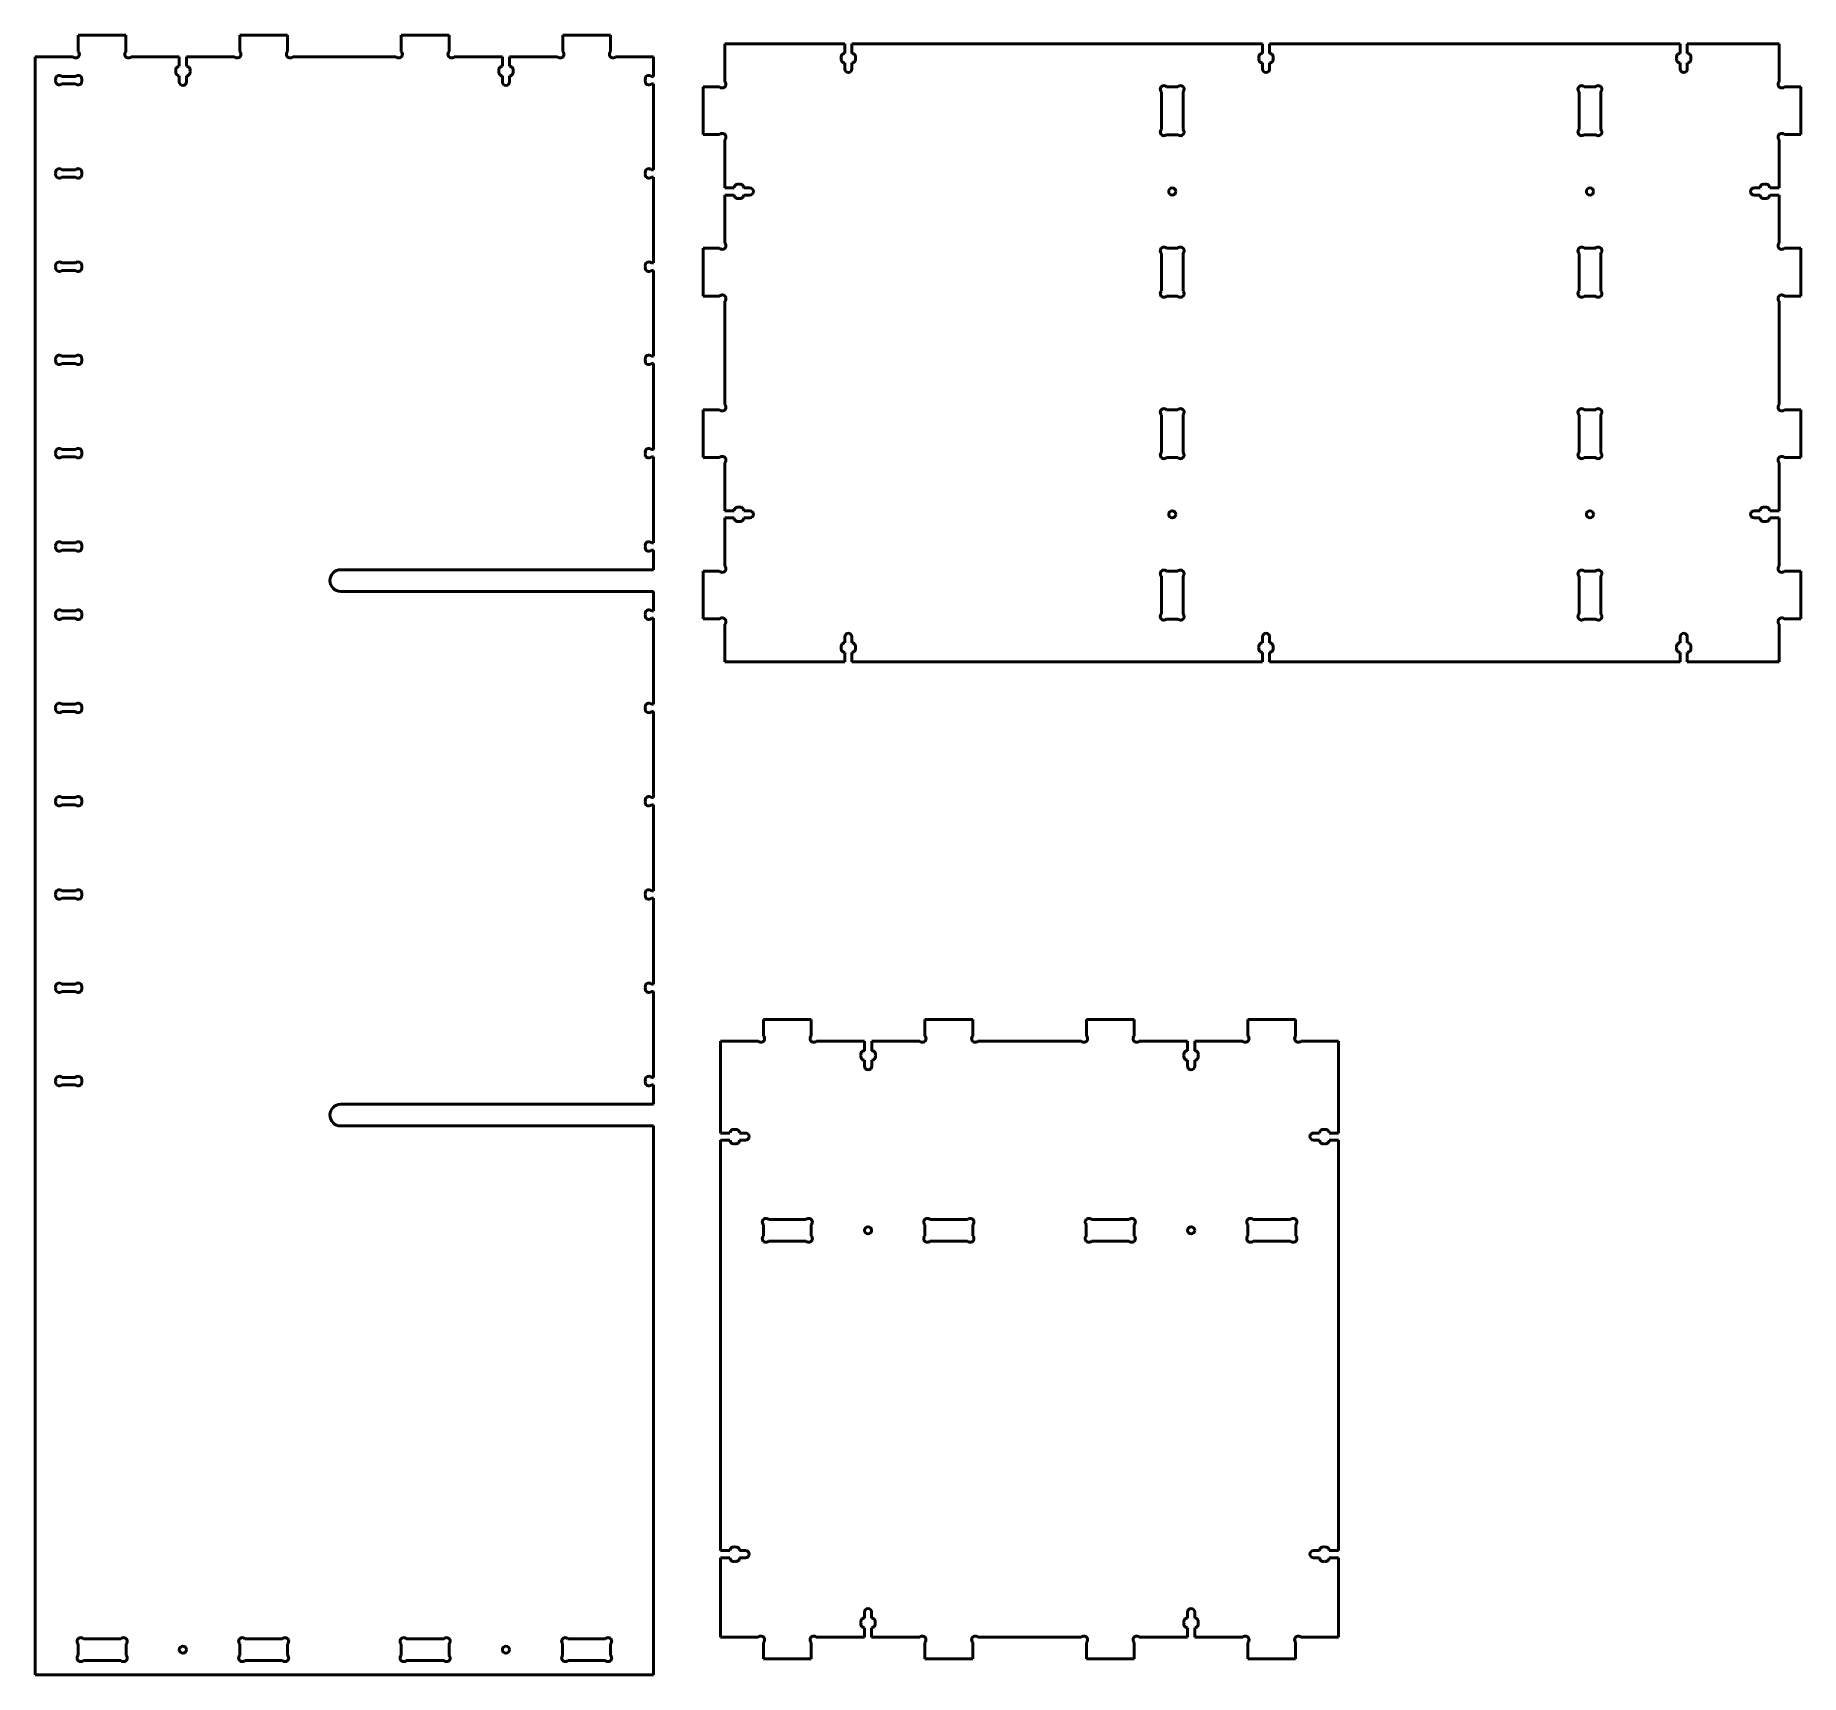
# Paper-space layout 'Лист2 18' of a CAD drawing. Header units: millimetres. Extents: x 23 to 1503, y 75 to 1450.
import ezdxf

# ---------------------------------------------------------------- set-up
doc = ezdxf.new("R2010")
doc.units = ezdxf.units.MM

psp = doc.layouts.new('Лист2 18')

# ---------------------------------------------------------------- linework, layer by layer
at = {"color": 7, "linetype": 'Continuous', "lineweight": 50}
for p, q in [((59.3, 1449.5), (59.3, 1435.8)), ((59.3, 1449.5), (99.3, 1449.5)), ((99.3, 1449.5), (99.3, 1435.8)), ((194.7, 1449.5), (194.7, 1435.8)), ((194.7, 1449.5), (234.7, 1449.5)), ((234.7, 1449.5), (234.7, 1435.8)), ((330, 1449.5), (330, 1435.8)), ((330, 1449.5), (370, 1449.5)), ((370, 1449.5), (370, 1435.8)), ((465.3, 1449.5), (465.3, 1435.8)), ((465.3, 1449.5), (505.3, 1449.5)), ((505.3, 1449.5), (505.3, 1435.8)), ((601, 1442.3), (601, 1410.6)), ((701.6, 1442.3), (601, 1442.3)), ((701.6, 1434.3), (701.6, 1442.3)), ((707.6, 1442.3), (707.6, 1434.3)), ((1051.6, 1442.3), (707.6, 1442.3)), ((1051.6, 1434.3), (1051.6, 1442.3)), ((1057.6, 1442.3), (1057.6, 1434.3)), ((1401.6, 1442.3), (1057.6, 1442.3)), ((1401.6, 1434.3), (1401.6, 1442.3)), ((1407.6, 1442.3), (1407.6, 1434.3)), ((1484.6, 1442.3), (1407.6, 1442.3)), ((1484.6, 1410.6), (1484.6, 1442.3)), ((23.3, 1431.5), (23.3, 75.5)), ((55, 1431.5), (23.3, 1431.5)), ((144, 1431.5), (103.6, 1431.5)), ((144, 1431.5), (144, 1423.5)), ((150, 1423.5), (150, 1431.5)), ((190.3, 1431.5), (150, 1431.5)), ((325.7, 1431.5), (239, 1431.5)), ((414.7, 1431.5), (374.3, 1431.5)), ((414.7, 1431.5), (414.7, 1423.5)), ((420.7, 1423.5), (420.7, 1431.5)), ((461, 1431.5), (420.7, 1431.5)), ((541.3, 1431.5), (509.6, 1431.5)), ((541.3, 1415), (541.3, 1431.5)), ((701.6, 1421.3), (701.6, 1426.3)), ((707.6, 1426.3), (707.6, 1421.3)), ((1051.6, 1421.3), (1051.6, 1426.3)), ((1057.6, 1426.3), (1057.6, 1421.3)), ((1401.6, 1421.3), (1401.6, 1426.3)), ((1407.6, 1426.3), (1407.6, 1421.3)), ((45.6, 1415), (57.1, 1415)), ((57.1, 1408.9), (45.6, 1408.9)), ((144, 1415.5), (144, 1410.5)), ((150, 1410.5), (150, 1415.5)), ((414.7, 1415.5), (414.7, 1410.5)), ((420.7, 1410.5), (420.7, 1415.5)), ((539.6, 1415), (541.3, 1415)), ((541.3, 1408.9), (539.6, 1408.9)), ((541.3, 1336.8), (541.3, 1408.9)), ((583, 1366.3), (583, 1406.3)), ((583, 1406.3), (596.7, 1406.3)), ((980.8, 1406.4), (971.2, 1406.4)), ((1330.8, 1406.4), (1321.2, 1406.4)), ((1502.6, 1406.3), (1488.9, 1406.3)), ((1502.6, 1366.3), (1502.6, 1406.3)), ((966.9, 1402.1), (966.9, 1370.5)), ((985.1, 1370.5), (985.1, 1402.1)), ((1316.9, 1402.1), (1316.9, 1370.5)), ((1335.1, 1370.5), (1335.1, 1402.1)), ((583, 1366.3), (596.7, 1366.3)), ((601, 1362), (601, 1321.6)), ((971.2, 1366.2), (980.8, 1366.2)), ((1321.2, 1366.2), (1330.8, 1366.2)), ((1484.6, 1321.6), (1484.6, 1362)), ((1502.6, 1366.3), (1488.9, 1366.3)), ((45.6, 1336.8), (57.1, 1336.8)), ((539.6, 1336.8), (541.3, 1336.8)), ((57.1, 1330.7), (45.6, 1330.7)), ((541.3, 1330.7), (539.6, 1330.7)), ((541.3, 1258.7), (541.3, 1330.7)), ((601, 1321.6), (609, 1321.6)), ((617, 1321.6), (622, 1321.6)), ((1468.6, 1321.6), (1463.6, 1321.6)), ((1484.6, 1321.6), (1476.6, 1321.6)), ((601, 1315.6), (601, 1275.3)), ((609, 1315.6), (601, 1315.6)), ((622, 1315.6), (617, 1315.6)), ((1463.6, 1315.6), (1468.6, 1315.6)), ((1476.6, 1315.6), (1484.6, 1315.6)), ((1484.6, 1275.3), (1484.6, 1315.6)), ((45.6, 1258.7), (57.1, 1258.7)), ((539.6, 1258.7), (541.3, 1258.7)), ((583, 1231), (583, 1271)), ((583, 1271), (596.7, 1271)), ((966.9, 1266.7), (966.9, 1235.2)), ((980.8, 1271.1), (971.2, 1271.1)), ((985.1, 1235.2), (985.1, 1266.7)), ((1316.9, 1266.7), (1316.9, 1235.2)), ((1330.8, 1271.1), (1321.2, 1271.1)), ((1335.1, 1235.2), (1335.1, 1266.7)), ((1502.6, 1271), (1488.9, 1271)), ((1502.6, 1231), (1502.6, 1271)), ((57.1, 1252.5), (45.6, 1252.5)), ((541.3, 1252.5), (539.6, 1252.5)), ((541.3, 1180.5), (541.3, 1252.5)), ((583, 1231), (596.7, 1231)), ((971.2, 1230.9), (980.8, 1230.9)), ((1321.2, 1230.9), (1330.8, 1230.9)), ((1502.6, 1231), (1488.9, 1231)), ((601, 1226.7), (601, 1140)), ((1484.6, 1140), (1484.6, 1226.7)), ((45.6, 1180.5), (57.1, 1180.5)), ((57.1, 1174.3), (45.6, 1174.3)), ((539.6, 1180.5), (541.3, 1180.5)), ((541.3, 1174.3), (539.6, 1174.3)), ((541.3, 1102.3), (541.3, 1174.3)), ((583, 1095.6), (583, 1135.6)), ((583, 1135.6), (596.7, 1135.6)), ((966.9, 1131.4), (966.9, 1099.9)), ((980.8, 1135.7), (971.2, 1135.7)), ((985.1, 1099.9), (985.1, 1131.4)), ((1316.9, 1131.4), (1316.9, 1099.9)), ((1330.8, 1135.7), (1321.2, 1135.7)), ((1335.1, 1099.9), (1335.1, 1131.4)), ((1502.6, 1135.6), (1488.9, 1135.6)), ((1502.6, 1095.6), (1502.6, 1135.6)), ((45.6, 1102.3), (57.1, 1102.3)), ((57.1, 1096.2), (45.6, 1096.2)), ((539.6, 1102.3), (541.3, 1102.3)), ((541.3, 1096.2), (539.6, 1096.2)), ((541.3, 1024.1), (541.3, 1096.2)), ((583, 1095.6), (596.7, 1095.6)), ((971.2, 1095.6), (980.8, 1095.6)), ((1321.2, 1095.6), (1330.8, 1095.6)), ((1502.6, 1095.6), (1488.9, 1095.6)), ((601, 1091.3), (601, 1051)), ((1484.6, 1051), (1484.6, 1091.3)), ((601, 1051), (609, 1051)), ((617, 1051), (622, 1051)), ((1468.6, 1051), (1463.6, 1051)), ((1484.6, 1051), (1476.6, 1051)), ((601, 1045), (601, 1004.6)), ((609, 1045), (601, 1045)), ((622, 1045), (617, 1045)), ((1463.6, 1045), (1468.6, 1045)), ((1476.6, 1045), (1484.6, 1045)), ((1484.6, 1004.6), (1484.6, 1045)), ((45.6, 1024.1), (57.1, 1024.1)), ((539.6, 1024.1), (541.3, 1024.1)), ((57.1, 1018), (45.6, 1018)), ((541.3, 1018), (539.6, 1018)), ((541.3, 1001.6), (541.3, 1018)), ((541.3, 1001.6), (279.2, 1001.6)), ((583, 960.3), (583, 1000.3)), ((583, 1000.3), (596.7, 1000.3)), ((966.9, 996.1), (966.9, 964.5)), ((980.8, 1000.4), (971.2, 1000.4)), ((985.1, 964.5), (985.1, 996.1)), ((1316.9, 996.1), (1316.9, 964.5)), ((1330.8, 1000.4), (1321.2, 1000.4)), ((1335.1, 964.5), (1335.1, 996.1)), ((1502.6, 1000.3), (1488.9, 1000.3)), ((1502.6, 960.3), (1502.6, 1000.3)), ((279.2, 983.4), (541.3, 983.4)), ((541.3, 967), (541.3, 983.4)), ((45.6, 967), (57.1, 967)), ((539.6, 967), (541.3, 967)), ((57.1, 960.9), (45.6, 960.9)), ((541.3, 960.9), (539.6, 960.9)), ((541.3, 888.8), (541.3, 960.9)), ((583, 960.3), (596.7, 960.3)), ((601, 956), (601, 924.3)), ((971.2, 960.2), (980.8, 960.2)), ((1321.2, 960.2), (1330.8, 960.2)), ((1484.6, 924.3), (1484.6, 956)), ((1502.6, 960.3), (1488.9, 960.3)), ((701.6, 945.3), (701.6, 940.3)), ((701.6, 932.3), (701.6, 924.3)), ((707.6, 940.3), (707.6, 945.3)), ((707.6, 924.3), (707.6, 932.3)), ((1051.6, 945.3), (1051.6, 940.3)), ((1051.6, 932.3), (1051.6, 924.3)), ((1057.6, 940.3), (1057.6, 945.3)), ((1057.6, 924.3), (1057.6, 932.3)), ((1401.6, 945.3), (1401.6, 940.3)), ((1401.6, 932.3), (1401.6, 924.3)), ((1407.6, 940.3), (1407.6, 945.3)), ((1407.6, 924.3), (1407.6, 932.3)), ((601, 924.3), (701.6, 924.3)), ((707.6, 924.3), (1051.6, 924.3)), ((1057.6, 924.3), (1401.6, 924.3)), ((1407.6, 924.3), (1484.6, 924.3)), ((45.6, 888.8), (57.1, 888.8)), ((539.6, 888.8), (541.3, 888.8)), ((57.1, 882.7), (45.6, 882.7)), ((541.3, 882.7), (539.6, 882.7)), ((541.3, 810.7), (541.3, 882.7)), ((45.6, 810.7), (57.1, 810.7)), ((57.1, 804.5), (45.6, 804.5)), ((539.6, 810.7), (541.3, 810.7)), ((541.3, 804.5), (539.6, 804.5)), ((541.3, 732.5), (541.3, 804.5)), ((45.6, 732.5), (57.1, 732.5)), ((57.1, 726.3), (45.6, 726.3)), ((539.6, 732.5), (541.3, 732.5)), ((541.3, 726.3), (539.6, 726.3)), ((541.3, 654.3), (541.3, 726.3)), ((45.6, 654.3), (57.1, 654.3)), ((539.6, 654.3), (541.3, 654.3)), ((57.1, 648.2), (45.6, 648.2)), ((541.3, 648.2), (539.6, 648.2)), ((541.3, 576.1), (541.3, 648.2)), ((633.5, 624.5), (633.5, 610.8)), ((633.5, 624.5), (673.5, 624.5)), ((673.5, 624.5), (673.5, 610.8)), ((768.8, 624.5), (768.8, 610.8)), ((768.8, 624.5), (808.8, 624.5)), ((808.8, 624.5), (808.8, 610.8)), ((904.1, 624.5), (904.1, 610.8)), ((904.1, 624.5), (944.1, 624.5)), ((944.1, 624.5), (944.1, 610.8)), ((1039.4, 624.5), (1039.4, 610.8)), ((1039.4, 624.5), (1079.4, 624.5)), ((1079.4, 624.5), (1079.4, 610.8)), ((597.4, 606.5), (597.4, 529.5)), ((629.2, 606.5), (597.4, 606.5)), ((718.2, 606.5), (677.8, 606.5)), ((718.2, 598.5), (718.2, 606.5)), ((724.2, 606.5), (724.2, 598.5)), ((764.5, 606.5), (724.2, 606.5)), ((899.8, 606.5), (813.1, 606.5)), ((988.8, 606.5), (948.4, 606.5)), ((988.8, 598.5), (988.8, 606.5)), ((994.8, 606.5), (994.8, 598.5)), ((1035.1, 606.5), (994.8, 606.5)), ((1115.4, 606.5), (1083.7, 606.5)), ((1115.4, 529.5), (1115.4, 606.5)), ((718.2, 585.5), (718.2, 590.5)), ((724.2, 590.5), (724.2, 585.5)), ((988.8, 585.5), (988.8, 590.5)), ((994.8, 590.5), (994.8, 585.5)), ((57.1, 576.1), (45.6, 576.1)), ((45.6, 570), (57.1, 570)), ((539.6, 576.1), (541.3, 576.1)), ((541.3, 570), (539.6, 570)), ((541.3, 553.6), (541.3, 570)), ((541.3, 553.6), (279.2, 553.6)), ((279.2, 535.4), (541.3, 535.4)), ((541.3, 75.5), (541.3, 535.4)), ((597.4, 529.5), (605.4, 529.5)), ((597.4, 523.5), (597.4, 179.5)), ((605.4, 523.5), (597.4, 523.5)), ((613.4, 529.5), (618.4, 529.5)), ((618.4, 523.5), (613.4, 523.5)), ((1099.4, 529.5), (1094.4, 529.5)), ((1094.4, 523.5), (1099.4, 523.5)), ((1115.4, 529.5), (1107.4, 529.5)), ((1107.4, 523.5), (1115.4, 523.5)), ((1115.4, 179.5), (1115.4, 523.5)), ((633.4, 443.2), (633.4, 452.7)), ((637.7, 457), (669.2, 457)), ((673.5, 452.7), (673.5, 443.2)), ((768.7, 443.2), (768.7, 452.7)), ((773, 457), (804.5, 457)), ((808.8, 452.7), (808.8, 443.2)), ((904, 443.2), (904, 452.7)), ((908.3, 457), (939.9, 457)), ((944.2, 452.7), (944.2, 443.2)), ((1039.4, 443.2), (1039.4, 452.7)), ((1043.7, 457), (1075.2, 457)), ((1079.5, 452.7), (1079.5, 443.2)), ((669.2, 438.8), (637.7, 438.8)), ((804.5, 438.8), (773, 438.8)), ((939.9, 438.8), (908.3, 438.8)), ((1075.2, 438.8), (1043.7, 438.8)), ((597.4, 179.5), (605.4, 179.5)), ((613.4, 179.5), (618.4, 179.5)), ((1099.4, 179.5), (1094.4, 179.5)), ((1115.4, 179.5), (1107.4, 179.5)), ((597.4, 173.5), (597.4, 106.9)), ((605.4, 173.5), (597.4, 173.5)), ((618.4, 173.5), (613.4, 173.5)), ((1094.4, 173.5), (1099.4, 173.5)), ((1107.4, 173.5), (1115.4, 173.5)), ((1115.4, 106.9), (1115.4, 173.5)), ((718.1, 127.9), (718.1, 122.9)), ((724.1, 122.9), (724.1, 127.9)), ((988.8, 127.9), (988.8, 122.9)), ((994.8, 122.9), (994.8, 127.9)), ((63.6, 105.6), (95.1, 105.6)), ((198.9, 105.6), (230.4, 105.6)), ((334.2, 105.6), (365.8, 105.6)), ((469.6, 105.6), (501.1, 105.6)), ((597.4, 106.9), (629.1, 106.9)), ((677.7, 106.9), (718.1, 106.9)), ((718.1, 114.9), (718.1, 106.9)), ((724.1, 106.9), (724.1, 114.9)), ((724.1, 106.9), (764.5, 106.9)), ((813.1, 106.9), (899.8, 106.9)), ((948.4, 106.9), (988.8, 106.9)), ((988.8, 114.9), (988.8, 106.9)), ((994.8, 106.9), (994.8, 114.9)), ((994.8, 106.9), (1035.1, 106.9)), ((1083.7, 106.9), (1115.4, 106.9)), ((59.2, 91.7), (59.2, 101.3)), ((99.4, 101.3), (99.4, 91.7)), ((194.6, 91.7), (194.6, 101.3)), ((234.7, 101.3), (234.7, 91.7)), ((329.9, 91.7), (329.9, 101.3)), ((370.1, 101.3), (370.1, 91.7)), ((465.2, 91.7), (465.2, 101.3)), ((505.4, 101.3), (505.4, 91.7)), ((633.4, 88.9), (633.4, 102.6)), ((633.4, 88.9), (673.4, 88.9)), ((673.4, 88.9), (673.4, 102.6)), ((768.8, 88.9), (768.8, 102.6)), ((768.8, 88.9), (808.8, 88.9)), ((808.8, 88.9), (808.8, 102.6)), ((904.1, 88.9), (904.1, 102.6)), ((904.1, 88.9), (944.1, 88.9)), ((944.1, 88.9), (944.1, 102.6)), ((1039.4, 88.9), (1039.4, 102.6)), ((1039.4, 88.9), (1079.4, 88.9)), ((1079.4, 88.9), (1079.4, 102.6)), ((23.3, 75.5), (541.3, 75.5)), ((95.1, 87.4), (63.6, 87.4)), ((230.4, 87.4), (198.9, 87.4)), ((365.8, 87.4), (334.2, 87.4)), ((501.1, 87.4), (469.6, 87.4))]:
    psp.add_line(p, q, dxfattribs=at)
for centre in [(976, 1318.6), (1326, 1318.6), (976, 1048), (1326, 1048), (721.1, 447.9), (991.8, 447.9), (147, 96.5), (417.7, 96.5)]:
    psp.add_circle(centre, 3, dxfattribs=at)
for centre, radius, start, end in [((57.2, 1433.6), 3.05, 224.0683, 45.9317), ((101.4, 1433.6), 3.05, 134.0683, 315.9317), ((192.5, 1433.6), 3.05, 224.0683, 45.9317), ((236.8, 1433.6), 3.05, 134.0683, 315.9317), ((327.9, 1433.6), 3.05, 224.0683, 45.9317), ((372.1, 1433.6), 3.05, 134.0683, 315.9317), ((463.2, 1433.6), 3.05, 224.0683, 45.9317), ((507.4, 1433.6), 3.05, 134.0683, 315.9317), ((144, 1420.4), 3.05, 90.1254, 198.0162), ((150, 1420.4), 3.05, 341.9838, 89.8746), ((414.7, 1420.4), 3.05, 90.1254, 198.0162), ((420.7, 1420.4), 3.05, 341.9838, 89.8746), ((701.6, 1431.3), 3.05, 90.1254, 198.0162), ((701.6, 1429.4), 3.05, 161.9838, 269.8746), ((704.6, 1421.3), 3, 180, 0), ((707.6, 1431.3), 3.05, 341.9838, 89.8746), ((707.6, 1429.4), 3.05, 270.1254, 18.0162), ((1051.6, 1431.3), 3.05, 90.1254, 198.0162), ((1051.6, 1429.4), 3.05, 161.9838, 269.8746), ((1054.6, 1421.3), 3, 180, 0), ((1057.6, 1431.3), 3.05, 341.9838, 89.8746), ((1057.6, 1429.4), 3.05, 270.1254, 18.0162), ((1401.6, 1431.3), 3.05, 90.1254, 198.0162), ((1401.6, 1429.4), 3.05, 161.9838, 269.8746), ((1404.6, 1421.3), 3, 180, 0), ((1407.6, 1431.3), 3.05, 341.9838, 89.8746), ((1407.6, 1429.4), 3.05, 270.1254, 18.0162), ((43.4, 1412.9), 3.05, 44.0683, 198.2209), ((43.4, 1411), 3.05, 161.7791, 315.9317), ((59.3, 1412.9), 3.05, 341.7791, 135.9317), ((59.3, 1411), 3.05, 224.0683, 18.2209), ((144, 1418.6), 3.05, 161.9838, 269.8746), ((147, 1410.5), 3, 180, 0), ((150, 1418.6), 3.05, 270.1254, 18.0162), ((414.7, 1418.6), 3.05, 161.9838, 269.8746), ((417.7, 1410.5), 3, 180, 0), ((420.7, 1418.6), 3.05, 270.1254, 18.0162), ((537.4, 1412.9), 3.05, 44.0683, 198.2209), ((537.4, 1411), 3.05, 161.7791, 315.9317), ((598.9, 1408.4), 3.05, 224.0683, 45.9317), ((969, 1404.3), 3.05, 44.0683, 225.9317), ((982.9, 1404.3), 3.05, 314.0683, 135.9317), ((1319, 1404.3), 3.05, 44.0683, 225.9317), ((1332.9, 1404.3), 3.05, 314.0683, 135.9317), ((1486.7, 1408.4), 3.05, 134.0683, 315.9317), ((598.9, 1364.2), 3.05, 314.0683, 135.9317), ((969, 1368.4), 3.05, 134.0683, 315.9317), ((982.9, 1368.4), 3.05, 224.0683, 45.9317), ((1319, 1368.4), 3.05, 134.0683, 315.9317), ((1332.9, 1368.4), 3.05, 224.0683, 45.9317), ((1486.7, 1364.2), 3.05, 44.0683, 225.9317), ((43.4, 1334.7), 3.05, 44.0683, 198.2209), ((43.4, 1332.8), 3.05, 161.7791, 315.9317), ((59.3, 1334.7), 3.05, 341.7791, 135.9317), ((59.3, 1332.8), 3.05, 224.0683, 18.2209), ((537.4, 1334.7), 3.05, 44.0683, 198.2209), ((537.4, 1332.8), 3.05, 161.7791, 315.9317), ((612, 1321.6), 3.05, 71.9838, 179.8746), ((613.9, 1321.6), 3.05, 0.1254, 108.0162), ((622, 1318.6), 3, 270, 90), ((1463.6, 1318.6), 3, 90, 270), ((1471.6, 1321.6), 3.05, 71.9838, 179.8746), ((1473.5, 1321.6), 3.05, 0.1254, 108.0162), ((612, 1315.7), 3.05, 180.1254, 288.0162), ((613.9, 1315.7), 3.05, 251.9838, 359.8746), ((1471.6, 1315.7), 3.05, 180.1254, 288.0162), ((1473.5, 1315.7), 3.05, 251.9838, 359.8746), ((598.9, 1273.1), 3.05, 224.0683, 45.9317), ((1486.7, 1273.1), 3.05, 134.0683, 315.9317), ((43.4, 1256.5), 3.05, 44.0683, 198.2209), ((59.3, 1256.5), 3.05, 341.7791, 135.9317), ((537.4, 1256.5), 3.05, 44.0683, 198.2209), ((969, 1268.9), 3.05, 44.0683, 225.9317), ((982.9, 1268.9), 3.05, 314.0683, 135.9317), ((1319, 1268.9), 3.05, 44.0683, 225.9317), ((1332.9, 1268.9), 3.05, 314.0683, 135.9317), ((43.4, 1254.6), 3.05, 161.7791, 315.9317), ((59.3, 1254.6), 3.05, 224.0683, 18.2209), ((537.4, 1254.6), 3.05, 161.7791, 315.9317), ((598.9, 1228.9), 3.05, 314.0683, 135.9317), ((969, 1233), 3.05, 134.0683, 315.9317), ((982.9, 1233), 3.05, 224.0683, 45.9317), ((1319, 1233), 3.05, 134.0683, 315.9317), ((1332.9, 1233), 3.05, 224.0683, 45.9317), ((1486.7, 1228.9), 3.05, 44.0683, 225.9317), ((43.4, 1178.4), 3.05, 44.0683, 198.2209), ((43.4, 1176.5), 3.05, 161.7791, 315.9317), ((59.3, 1178.4), 3.05, 341.7791, 135.9317), ((59.3, 1176.5), 3.05, 224.0683, 18.2209), ((537.4, 1178.4), 3.05, 44.0683, 198.2209), ((537.4, 1176.5), 3.05, 161.7791, 315.9317), ((598.9, 1137.8), 3.05, 224.0683, 45.9317), ((1486.7, 1137.8), 3.05, 134.0683, 315.9317), ((969, 1133.6), 3.05, 44.0683, 225.9317), ((982.9, 1133.6), 3.05, 314.0683, 135.9317), ((1319, 1133.6), 3.05, 44.0683, 225.9317), ((1332.9, 1133.6), 3.05, 314.0683, 135.9317), ((43.4, 1100.2), 3.05, 44.0683, 198.2209), ((43.4, 1098.3), 3.05, 161.7791, 315.9317), ((59.3, 1100.2), 3.05, 341.7791, 135.9317), ((59.3, 1098.3), 3.05, 224.0683, 18.2209), ((537.4, 1100.2), 3.05, 44.0683, 198.2209), ((537.4, 1098.3), 3.05, 161.7791, 315.9317), ((598.9, 1093.5), 3.05, 314.0683, 135.9317), ((969, 1097.7), 3.05, 134.0683, 315.9317), ((982.9, 1097.7), 3.05, 224.0683, 45.9317), ((1319, 1097.7), 3.05, 134.0683, 315.9317), ((1332.9, 1097.7), 3.05, 224.0683, 45.9317), ((1486.7, 1093.5), 3.05, 44.0683, 225.9317), ((612, 1051), 3.05, 71.9838, 179.8746), ((613.9, 1051), 3.05, 0.1254, 108.0162), ((622, 1048), 3, 270, 90), ((1463.6, 1048), 3, 90, 270), ((1471.6, 1051), 3.05, 71.9838, 179.8746), ((1473.5, 1051), 3.05, 0.1254, 108.0162), ((612, 1045), 3.05, 180.1254, 288.0162), ((613.9, 1045), 3.05, 251.9838, 359.8746), ((1471.6, 1045), 3.05, 180.1254, 288.0162), ((1473.5, 1045), 3.05, 251.9838, 359.8746), ((43.4, 1022), 3.05, 44.0683, 198.2209), ((43.4, 1020.1), 3.05, 161.7791, 315.9317), ((59.3, 1022), 3.05, 341.7791, 135.9317), ((59.3, 1020.1), 3.05, 224.0683, 18.2209), ((537.4, 1022), 3.05, 44.0683, 198.2209), ((537.4, 1020.1), 3.05, 161.7791, 315.9317), ((279.2, 992.5), 9.08, 90, 270), ((598.9, 1002.4), 3.05, 224.0683, 45.9317), ((969, 998.3), 3.05, 44.0683, 225.9317), ((982.9, 998.3), 3.05, 314.0683, 135.9317), ((1319, 998.3), 3.05, 44.0683, 225.9317), ((1332.9, 998.3), 3.05, 314.0683, 135.9317), ((1486.7, 1002.4), 3.05, 134.0683, 315.9317), ((43.4, 964.9), 3.05, 44.0683, 198.2209), ((43.4, 963), 3.05, 161.7791, 315.9317), ((59.3, 964.9), 3.05, 341.7791, 135.9317), ((59.3, 963), 3.05, 224.0683, 18.2209), ((537.4, 964.9), 3.05, 44.0683, 198.2209), ((537.4, 963), 3.05, 161.7791, 315.9317), ((969, 962.4), 3.05, 134.0683, 315.9317), ((982.9, 962.4), 3.05, 224.0683, 45.9317), ((1319, 962.4), 3.05, 134.0683, 315.9317), ((1332.9, 962.4), 3.05, 224.0683, 45.9317), ((598.9, 958.2), 3.05, 314.0683, 135.9317), ((704.6, 945.3), 3, 0, 180), ((1054.6, 945.3), 3, 0, 180), ((1404.6, 945.3), 3, 0, 180), ((1486.7, 958.2), 3.05, 44.0683, 225.9317), ((701.6, 937.3), 3.05, 90.1254, 198.0162), ((701.6, 935.4), 3.05, 161.9838, 269.8746), ((707.6, 937.3), 3.05, 341.9838, 89.8746), ((707.6, 935.4), 3.05, 270.1254, 18.0162), ((1051.6, 937.3), 3.05, 90.1254, 198.0162), ((1051.6, 935.4), 3.05, 161.9838, 269.8746), ((1057.6, 937.3), 3.05, 341.9838, 89.8746), ((1057.6, 935.4), 3.05, 270.1254, 18.0162), ((1401.6, 937.3), 3.05, 90.1254, 198.0162), ((1401.6, 935.4), 3.05, 161.9838, 269.8746), ((1407.6, 937.3), 3.05, 341.9838, 89.8746), ((1407.6, 935.4), 3.05, 270.1254, 18.0162), ((43.4, 886.7), 3.05, 44.0683, 198.2209), ((59.3, 886.7), 3.05, 341.7791, 135.9317), ((537.4, 886.7), 3.05, 44.0683, 198.2209), ((43.4, 884.8), 3.05, 161.7791, 315.9317), ((59.3, 884.8), 3.05, 224.0683, 18.2209), ((537.4, 884.8), 3.05, 161.7791, 315.9317), ((43.4, 808.5), 3.05, 44.0683, 198.2209), ((43.4, 806.6), 3.05, 161.7791, 315.9317), ((59.3, 808.5), 3.05, 341.7791, 135.9317), ((59.3, 806.6), 3.05, 224.0683, 18.2209), ((537.4, 808.5), 3.05, 44.0683, 198.2209), ((537.4, 806.6), 3.05, 161.7791, 315.9317), ((43.4, 730.4), 3.05, 44.0683, 198.2209), ((43.4, 728.5), 3.05, 161.7791, 315.9317), ((59.3, 730.4), 3.05, 341.7791, 135.9317), ((59.3, 728.5), 3.05, 224.0683, 18.2209), ((537.4, 730.4), 3.05, 44.0683, 198.2209), ((537.4, 728.5), 3.05, 161.7791, 315.9317), ((43.4, 652.2), 3.05, 44.0683, 198.2209), ((43.4, 650.3), 3.05, 161.7791, 315.9317), ((59.3, 652.2), 3.05, 341.7791, 135.9317), ((59.3, 650.3), 3.05, 224.0683, 18.2209), ((537.4, 652.2), 3.05, 44.0683, 198.2209), ((537.4, 650.3), 3.05, 161.7791, 315.9317), ((631.4, 608.6), 3.05, 224.0683, 45.9317), ((675.6, 608.6), 3.05, 134.0683, 315.9317), ((766.7, 608.6), 3.05, 224.0683, 45.9317), ((810.9, 608.6), 3.05, 134.0683, 315.9317), ((902, 608.6), 3.05, 224.0683, 45.9317), ((946.2, 608.6), 3.05, 134.0683, 315.9317), ((1037.3, 608.6), 3.05, 224.0683, 45.9317), ((1081.6, 608.6), 3.05, 134.0683, 315.9317), ((718.2, 595.5), 3.05, 90.1254, 198.0162), ((718.2, 593.6), 3.05, 161.9838, 269.8746), ((724.2, 595.5), 3.05, 341.9838, 89.8746), ((724.2, 593.6), 3.05, 270.1254, 18.0162), ((988.8, 595.5), 3.05, 90.1254, 198.0162), ((988.8, 593.6), 3.05, 161.9838, 269.8746), ((994.8, 595.5), 3.05, 341.9838, 89.8746), ((994.8, 593.6), 3.05, 270.1254, 18.0162), ((43.4, 574), 3.05, 44.0683, 198.2209), ((59.3, 574), 3.05, 341.7791, 135.9317), ((537.4, 574), 3.05, 44.0683, 198.2209), ((721.2, 585.5), 3, 180, 0), ((991.8, 585.5), 3, 180, 0), ((43.4, 572.1), 3.05, 161.7791, 315.9317), ((59.3, 572.1), 3.05, 224.0683, 18.2209), ((537.4, 572.1), 3.05, 161.7791, 315.9317), ((279.2, 544.5), 9.08, 90, 270), ((608.5, 529.5), 3.05, 71.9838, 179.8746), ((610.4, 529.5), 3.05, 0.1254, 108.0162), ((1102.5, 529.5), 3.05, 71.9838, 179.8746), ((1104.4, 529.5), 3.05, 0.1254, 108.0162), ((608.5, 523.5), 3.05, 180.1254, 288.0162), ((610.4, 523.5), 3.05, 251.9838, 359.8746), ((618.4, 526.5), 3, 270, 90), ((1094.4, 526.5), 3, 90, 270), ((1102.5, 523.5), 3.05, 180.1254, 288.0162), ((1104.4, 523.5), 3.05, 251.9838, 359.8746), ((635.5, 454.9), 3.05, 44.0683, 225.9317), ((671.4, 454.9), 3.05, 314.0683, 135.9317), ((770.8, 454.9), 3.05, 44.0683, 225.9317), ((806.7, 454.9), 3.05, 314.0683, 135.9317), ((906.1, 454.9), 3.05, 44.0683, 225.9317), ((942.1, 454.9), 3.05, 314.0683, 135.9317), ((1041.5, 454.9), 3.05, 44.0683, 225.9317), ((1077.4, 454.9), 3.05, 314.0683, 135.9317), ((635.5, 441), 3.05, 134.0683, 315.9317), ((671.4, 441), 3.05, 224.0683, 45.9317), ((770.8, 441), 3.05, 134.0683, 315.9317), ((806.7, 441), 3.05, 224.0683, 45.9317), ((906.1, 441), 3.05, 134.0683, 315.9317), ((942.1, 441), 3.05, 224.0683, 45.9317), ((1041.5, 441), 3.05, 134.0683, 315.9317), ((1077.4, 441), 3.05, 224.0683, 45.9317), ((608.5, 179.5), 3.05, 71.9838, 179.8746), ((610.4, 179.5), 3.05, 0.1254, 108.0162), ((618.4, 176.5), 3, 270, 90), ((1094.4, 176.5), 3, 90, 270), ((1102.5, 179.5), 3.05, 71.9838, 179.8746), ((1104.4, 179.5), 3.05, 0.1254, 108.0162), ((608.5, 173.5), 3.05, 180.1254, 288.0162), ((610.4, 173.5), 3.05, 251.9838, 359.8746), ((1102.5, 173.5), 3.05, 180.1254, 288.0162), ((1104.4, 173.5), 3.05, 251.9838, 359.8746), ((718.1, 119.9), 3.05, 90.1254, 198.0162), ((718.1, 118), 3.05, 161.9838, 269.8746), ((721.1, 127.9), 3, 0, 180), ((724.1, 119.9), 3.05, 341.9838, 89.8746), ((724.1, 118), 3.05, 270.1254, 18.0162), ((988.8, 119.9), 3.05, 90.1254, 198.0162), ((988.8, 118), 3.05, 161.9838, 269.8746), ((991.8, 127.9), 3, 0, 180), ((994.8, 119.9), 3.05, 341.9838, 89.8746), ((994.8, 118), 3.05, 270.1254, 18.0162), ((61.4, 103.5), 3.05, 44.0683, 225.9317), ((97.3, 103.5), 3.05, 314.0683, 135.9317), ((196.7, 103.5), 3.05, 44.0683, 225.9317), ((232.6, 103.5), 3.05, 314.0683, 135.9317), ((332, 103.5), 3.05, 44.0683, 225.9317), ((367.9, 103.5), 3.05, 314.0683, 135.9317), ((467.4, 103.5), 3.05, 44.0683, 225.9317), ((503.3, 103.5), 3.05, 314.0683, 135.9317), ((631.3, 104.8), 3.05, 314.0683, 135.9317), ((675.6, 104.8), 3.05, 44.0683, 225.9317), ((766.6, 104.8), 3.05, 314.0683, 135.9317), ((810.9, 104.8), 3.05, 44.0683, 225.9317), ((902, 104.8), 3.05, 314.0683, 135.9317), ((946.2, 104.8), 3.05, 44.0683, 225.9317), ((1037.3, 104.8), 3.05, 314.0683, 135.9317), ((1081.6, 104.8), 3.05, 44.0683, 225.9317), ((61.4, 89.5), 3.05, 134.0683, 315.9317), ((97.3, 89.5), 3.05, 224.0683, 45.9317), ((196.7, 89.5), 3.05, 134.0683, 315.9317), ((232.6, 89.5), 3.05, 224.0683, 45.9317), ((332, 89.5), 3.05, 134.0683, 315.9317), ((367.9, 89.5), 3.05, 224.0683, 45.9317), ((467.4, 89.5), 3.05, 134.0683, 315.9317), ((503.3, 89.5), 3.05, 224.0683, 45.9317)]:
    psp.add_arc(centre, radius, start, end, dxfattribs=at)

doc.saveas('drawing.dxf')
